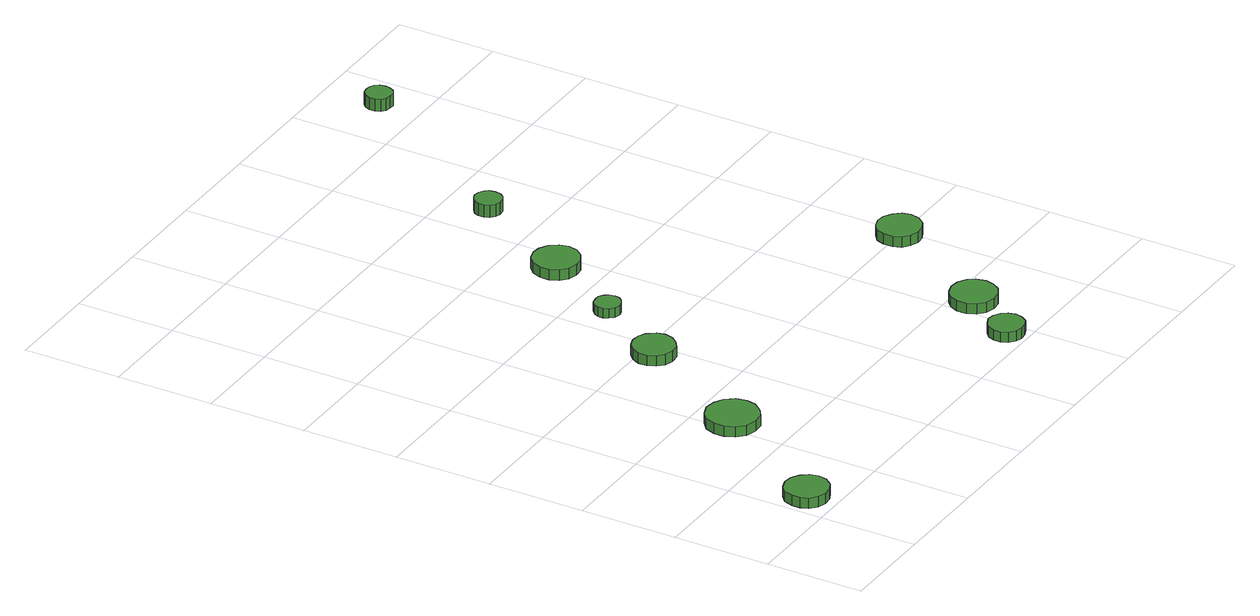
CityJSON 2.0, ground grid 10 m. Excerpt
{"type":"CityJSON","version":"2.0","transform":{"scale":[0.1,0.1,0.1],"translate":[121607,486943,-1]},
"CityObjects":{
"tree1":{"type":"SolitaryVegetationObject","attributes":{"function":"something"},"geometry":[{"type":"MultiSurface","lod":"1","boundaries":[[[0,1,2,3,4,5,6,7,8,9,10,11,12,13,14]],[[15,16,17,18,19,20,21,22,23,24,25,26,27,28,29]],[[0,29,28,1]],[[1,28,27,2]],[[2,27,26,3]],[[3,26,25,4]],[[4,25,24,5]],[[5,24,23,6]],[[6,23,22,7]],[[7,22,21,8]],[[8,21,20,9]],[[9,20,19,10]],[[10,19,18,11]],[[11,18,17,12]],[[12,17,16,13]],[[13,16,15,14]],[[14,15,29,0]]]}]},
"tree2":{"type":"SolitaryVegetationObject","attributes":{"function":"something"},"geometry":[{"type":"MultiSurface","lod":"1","boundaries":[[[30,31,32,33,34,35,36,37,38,39,40,41,42,43,44]],[[45,46,47,48,49,50,51,52,53,54,55,56,57,58,59]],[[30,59,58,31]],[[31,58,57,32]],[[32,57,56,33]],[[33,56,55,34]],[[34,55,54,35]],[[35,54,53,36]],[[36,53,52,37]],[[37,52,51,38]],[[38,51,50,39]],[[39,50,49,40]],[[40,49,48,41]],[[41,48,47,42]],[[42,47,46,43]],[[43,46,45,44]],[[44,45,59,30]]]}]},
"tree3":{"type":"SolitaryVegetationObject","attributes":{"function":"something"},"geometry":[{"type":"MultiSurface","lod":"1","boundaries":[[[60,61,62,63,64,65,66,67,68,69,70,71,72,73,74]],[[75,76,77,78,79,80,81,82,83,84,85,86,87,88,89]],[[60,89,88,61]],[[61,88,87,62]],[[62,87,86,63]],[[63,86,85,64]],[[64,85,84,65]],[[65,84,83,66]],[[66,83,82,67]],[[67,82,81,68]],[[68,81,80,69]],[[69,80,79,70]],[[70,79,78,71]],[[71,78,77,72]],[[72,77,76,73]],[[73,76,75,74]],[[74,75,89,60]]]}]},
"tree4":{"type":"SolitaryVegetationObject","attributes":{"function":"something"},"geometry":[{"type":"MultiSurface","lod":"1","boundaries":[[[90,91,92,93,94,95,96,97,98,99,100,101,102,103,104]],[[105,106,107,108,109,110,111,112,113,114,115,116,117,118,119]],[[90,119,118,91]],[[91,118,117,92]],[[92,117,116,93]],[[93,116,115,94]],[[94,115,114,95]],[[95,114,113,96]],[[96,113,112,97]],[[97,112,111,98]],[[98,111,110,99]],[[99,110,109,100]],[[100,109,108,101]],[[101,108,107,102]],[[102,107,106,103]],[[103,106,105,104]],[[104,105,119,90]]]}]},
"tree5":{"type":"SolitaryVegetationObject","attributes":{"function":"something"},"geometry":[{"type":"MultiSurface","lod":"1","boundaries":[[[120,121,122,123,124,125,126,127,128,129,130,131,132,133,134]],[[135,136,137,138,139,140,141,142,143,144,145,146,147,148,149]],[[120,149,148,121]],[[121,148,147,122]],[[122,147,146,123]],[[123,146,145,124]],[[124,145,144,125]],[[125,144,143,126]],[[126,143,142,127]],[[127,142,141,128]],[[128,141,140,129]],[[129,140,139,130]],[[130,139,138,131]],[[131,138,137,132]],[[132,137,136,133]],[[133,136,135,134]],[[134,135,149,120]]]}]},
"tree6":{"type":"SolitaryVegetationObject","attributes":{"function":"something"},"geometry":[{"type":"MultiSurface","lod":"1","boundaries":[[[150,151,152,153,154,155,156,157,158,159,160,161,162,163,164]],[[165,166,167,168,169,170,171,172,173,174,175,176,177,178,179]],[[150,179,178,151]],[[151,178,177,152]],[[152,177,176,153]],[[153,176,175,154]],[[154,175,174,155]],[[155,174,173,156]],[[156,173,172,157]],[[157,172,171,158]],[[158,171,170,159]],[[159,170,169,160]],[[160,169,168,161]],[[161,168,167,162]],[[162,167,166,163]],[[163,166,165,164]],[[164,165,179,150]]]}]},
"tree7":{"type":"SolitaryVegetationObject","attributes":{"function":"something"},"geometry":[{"type":"MultiSurface","lod":"1","boundaries":[[[180,181,182,183,184,185,186,187,188,189,190,191,192,193,194]],[[195,196,197,198,199,200,201,202,203,204,205,206,207,208,209]],[[180,209,208,181]],[[181,208,207,182]],[[182,207,206,183]],[[183,206,205,184]],[[184,205,204,185]],[[185,204,203,186]],[[186,203,202,187]],[[187,202,201,188]],[[188,201,200,189]],[[189,200,199,190]],[[190,199,198,191]],[[191,198,197,192]],[[192,197,196,193]],[[193,196,195,194]],[[194,195,209,180]]]}]},
"tree8":{"type":"SolitaryVegetationObject","attributes":{"function":"something"},"geometry":[{"type":"MultiSurface","lod":"1","boundaries":[[[210,211,212,213,214,215,216,217,218,219,220,221,222,223,224]],[[225,226,227,228,229,230,231,232,233,234,235,236,237,238,239]],[[210,239,238,211]],[[211,238,237,212]],[[212,237,236,213]],[[213,236,235,214]],[[214,235,234,215]],[[215,234,233,216]],[[216,233,232,217]],[[217,232,231,218]],[[218,231,230,219]],[[219,230,229,220]],[[220,229,228,221]],[[221,228,227,222]],[[222,227,226,223]],[[223,226,225,224]],[[224,225,239,210]]]}]},
"tree9":{"type":"SolitaryVegetationObject","attributes":{"function":"something"},"geometry":[{"type":"MultiSurface","lod":"1","boundaries":[[[240,241,242,243,244,245,246,247,248,249,250,251,252,253,254]],[[255,256,257,258,259,260,261,262,263,264,265,266,267,268,269]],[[240,269,268,241]],[[241,268,267,242]],[[242,267,266,243]],[[243,266,265,244]],[[244,265,264,245]],[[245,264,263,246]],[[246,263,262,247]],[[247,262,261,248]],[[248,261,260,249]],[[249,260,259,250]],[[250,259,258,251]],[[251,258,257,252]],[[252,257,256,253]],[[253,256,255,254]],[[254,255,269,240]]]}]},
"tree10":{"type":"SolitaryVegetationObject","attributes":{"function":"something"},"geometry":[{"type":"MultiSurface","lod":"1","boundaries":[[[270,271,272,273,274,275,276,277,278,279,280,281,282,283,284]],[[285,286,287,288,289,290,291,292,293,294,295,296,297,298,299]],[[270,299,298,271]],[[271,298,297,272]],[[272,297,296,273]],[[273,296,295,274]],[[274,295,294,275]],[[275,294,293,276]],[[276,293,292,277]],[[277,292,291,278]],[[278,291,290,279]],[[279,290,289,280]],[[280,289,288,281]],[[281,288,287,282]],[[282,287,286,283]],[[283,286,285,284]],[[284,285,299,270]]]}]}
},
"vertices":[
[51,32,17],[49,41,17],[43,48,17],[35,53,17],[26,54,17],[17,51,17],[10,45,17],[7,36,17],[7,27,17],[10,19,17],[17,13,17],[26,10,17],[35,11,17],[43,15,17],[49,23,17],[49,23,6],[43,15,6],[35,11,6],[26,10,6],[17,13,6],[10,19,6],[7,27,6],[7,36,6],[10,45,6],[17,51,6],[26,54,6],[35,53,6],[43,48,6],[49,41,6],[51,32,6],
[139,160,17],[137,171,17],[130,180,17],[121,185,17],[110,187,17],[99,183,17],[91,176,17],[87,166,17],[87,155,17],[91,145,17],[99,137,17],[110,134,17],[121,135,17],[130,141,17],[137,150,17],[137,150,6],[130,141,6],[121,135,6],[110,134,6],[99,137,6],[91,145,6],[87,155,6],[87,166,6],[91,176,6],[99,183,6],[110,187,6],[121,185,6],[130,180,6],[137,171,6],[139,160,6],
[208,288,17],[206,296,17],[200,304,17],[193,308,17],[184,309,17],[175,306,17],[169,300,17],[165,292,17],[165,283,17],[169,275,17],[175,269,17],[184,266,17],[193,267,17],[200,272,17],[206,279,17],[206,279,6],[200,272,6],[193,267,6],[184,266,6],[175,269,6],[169,275,6],[165,283,6],[165,292,6],[169,300,6],[175,306,6],[184,309,6],[193,308,6],[200,304,6],[206,296,6],[208,288,6],
[248,365,16],[247,371,16],[244,375,16],[239,378,16],[234,378,16],[228,377,16],[224,373,16],[222,368,16],[222,363,16],[224,358,16],[228,354,16],[234,352,16],[239,353,16],[244,356,16],[247,360,16],[247,360,6],[244,356,6],[239,353,6],[234,352,6],[228,354,6],[224,358,6],[222,363,6],[222,368,6],[224,373,6],[228,377,6],[234,378,6],[239,378,6],[244,375,6],[247,371,6],[248,365,6],
[404,23,17],[402,30,17],[398,36,17],[391,40,17],[384,41,17],[377,38,17],[371,33,17],[368,26,17],[368,19,17],[371,12,17],[377,7,17],[384,5,17],[391,6,17],[398,9,17],[402,15,17],[402,15,6],[398,9,6],[391,6,6],[384,5,6],[377,7,6],[371,12,6],[368,19,6],[368,26,6],[371,33,6],[377,38,6],[384,41,6],[391,40,6],[398,36,6],[402,30,6],[404,23,6],
[305,447,17],[303,457,17],[297,465,17],[288,470,17],[279,471,17],[269,468,17],[262,461,17],[258,452,17],[258,442,17],[262,433,17],[269,427,17],[279,424,17],[288,425,17],[297,430,17],[303,438,17],[303,438,6],[297,430,6],[288,425,6],[279,424,6],[269,427,6],[262,433,6],[258,442,6],[258,452,6],[262,461,6],[269,468,6],[279,471,6],[288,470,6],[297,465,6],[303,457,6],[305,447,6],
[444,78,17],[442,88,17],[437,95,17],[428,100,17],[419,101,17],[409,98,17],[402,92,17],[398,83,17],[398,73,17],[402,64,17],[409,58,17],[419,55,17],[428,56,17],[437,61,17],[442,69,17],[442,69,6],[437,61,6],[428,56,6],[419,55,6],[409,58,6],[402,64,6],[398,73,6],[398,83,6],[402,92,6],[409,98,6],[419,101,6],[428,100,6],[437,95,6],[442,88,6],[444,78,6],
[356,556,19],[355,562,19],[352,566,19],[347,569,19],[341,570,19],[336,568,19],[331,564,19],[329,559,19],[329,553,19],[331,548,19],[336,544,19],[341,542,19],[347,543,19],[352,546,19],[355,550,19],[355,550,6],[352,546,6],[347,543,6],[341,542,6],[336,544,6],[331,548,6],[329,553,6],[329,559,6],[331,564,6],[336,568,6],[341,570,6],[347,569,6],[352,566,6],[355,562,6],[356,556,6],
[516,200,17],[514,209,17],[508,216,17],[500,221,17],[491,222,17],[482,219,17],[475,213,17],[472,205,17],[472,195,17],[475,187,17],[482,181,17],[491,178,17],[500,179,17],[508,183,17],[514,191,17],[514,191,6],[508,183,6],[500,179,6],[491,178,6],[482,181,6],[475,187,6],[472,195,6],[472,205,6],[475,213,6],[482,219,6],[491,222,6],[500,221,6],[508,216,6],[514,209,6],[516,200,6],
[474,742,20],[473,748,20],[470,752,20],[465,755,20],[460,755,20],[454,754,20],[450,750,20],[448,745,20],[448,739,20],[450,734,20],[454,730,20],[460,729,20],[465,729,20],[470,732,20],[473,737,20],[473,737,7],[470,732,7],[465,729,7],[460,729,7],[454,730,7],[450,734,7],[448,739,7],[448,745,7],[450,750,7],[454,754,7],[460,755,7],[465,755,7],[470,752,7],[473,748,7],[474,742,7]
]}
